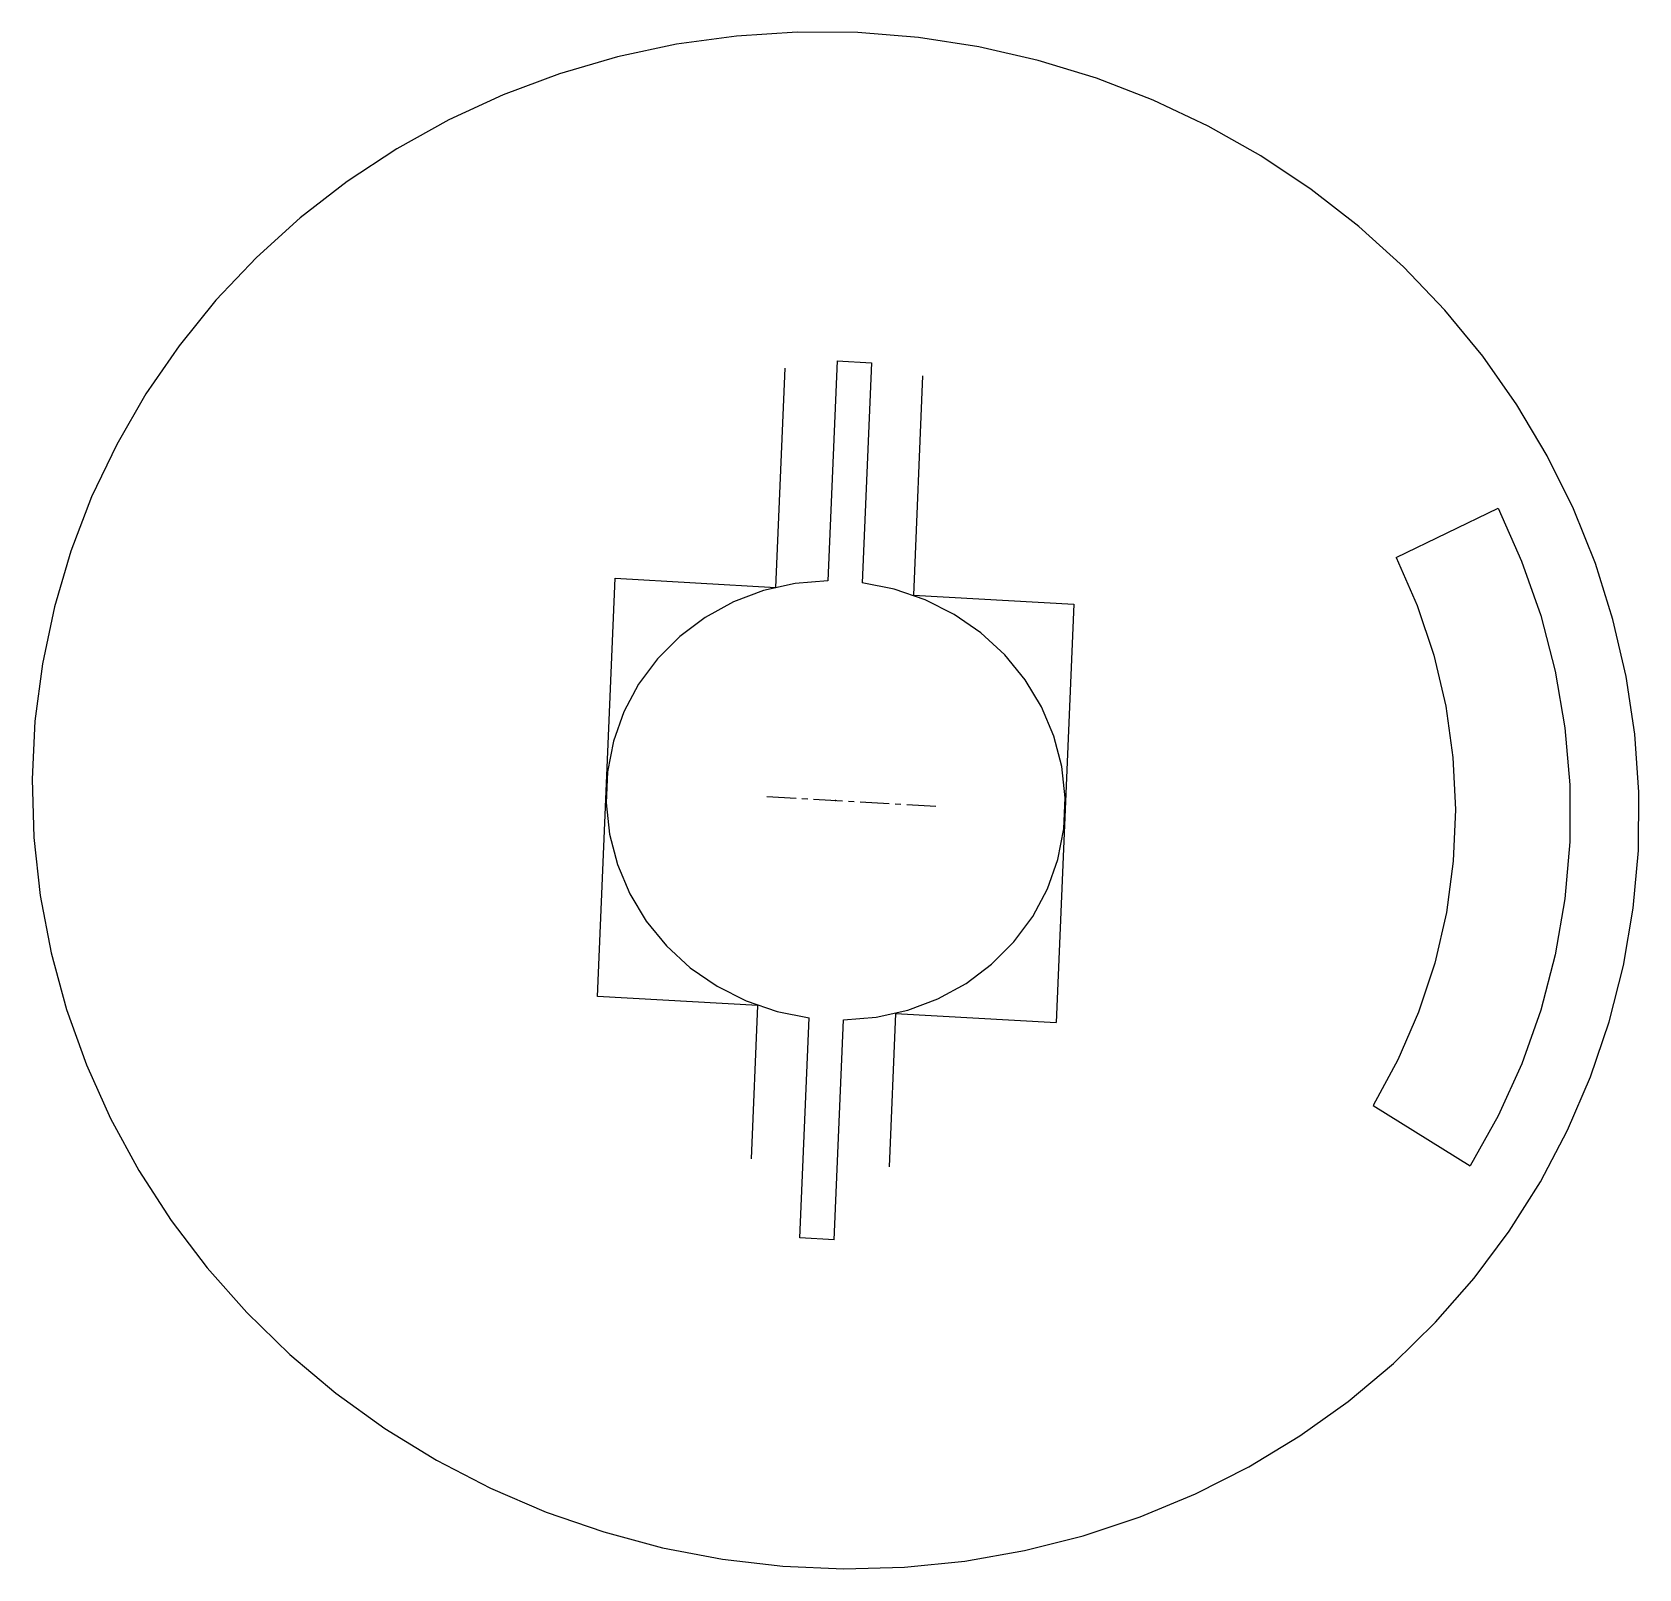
# Model space of a CAD drawing. Header units: millimetres. Extents: x -349 to 349, y -334 to 334.
import ezdxf

# ---------------------------------------------------------------- set-up
doc = ezdxf.new("R2010")
doc.units = ezdxf.units.MM
doc.header["$PDSIZE"] = -1
doc.linetypes.add('CENTERX2', pattern=[20.32, 12.7, -2.54, 2.54, -2.54])

msp = doc.modelspace()

# ---------------------------------------------------------------- linework, layer by layer
at = {"color": 7, "linetype": 'Continuous'}
for p, q in [((0.61, 191.08), (-3.44, 95.48)), ((0.61, 191.08), (15.58, 190.23)), ((15.58, 190.23), (11.52, 94.64)), ((-26.06, 92.63), (-22.01, 187.96)), ((37.83, 184.57), (33.78, 89.24)), ((243.76, 105.65), (287.99, 127.05)), ((-103.6, -85.29), (-95.88, 96.58)), ((-95.88, 96.58), (-26.06, 92.63)), ((33.78, 89.24), (103.6, 85.29)), ((103.6, 85.29), (95.88, -96.58)), ((-33.78, -89.24), (-103.6, -85.29)), ((-36.62, -155.97), (-33.78, -89.24)), ((-15.58, -190.23), (-11.52, -94.64)), ((-0.61, -191.08), (3.44, -95.48)), ((26.06, -92.63), (23.23, -159.36)), ((26.06, -92.63), (95.88, -96.58)), ((233.64, -132.67), (275.85, -158.97)), ((-0.61, -191.08), (-15.58, -190.23))]:
    msp.add_line(p, q, dxfattribs=at)
at = {"color": 7, "linetype": 'CENTERX2'}
msp.add_line((-29.92, 1.69), (44.42, -2.51), dxfattribs=at)
at = {"color": 7, "linetype": 'Continuous', "flags": 128}
for points in [[(337.98, 78.65), (330.31, 103), (320.76, 126.75), (309.37, 149.78), (296.2, 171.94), (281.34, 193.13), (264.87, 213.21), (246.88, 232.06), (227.48, 249.59), (206.77, 265.69), (184.88, 280.26), (161.93, 293.23), (138.06, 304.52), (113.39, 314.07), (88.07, 321.82), (62.25, 327.72), (36.07, 331.75), (9.69, 333.87), (-16.75, 334.09), (-43.1, 332.39), (-69.19, 328.79), (-94.9, 323.3), (-120.05, 315.96), (-144.52, 306.81), (-168.17, 295.91), (-190.84, 283.31), (-212.43, 269.08), (-232.8, 253.32), (-251.84, 236.1), (-269.43, 217.54), (-285.48, 197.72), (-299.89, 176.78), (-312.59, 154.82), (-323.5, 131.97), (-332.55, 108.37), (-339.7, 84.15), (-344.9, 59.44), (-348.13, 34.4), (-349.36, 9.16), (-348.59, -16.14), (-345.83, -41.34), (-341.08, -66.3), (-334.38, -90.89), (-325.77, -114.95), (-315.29, -138.36), (-303, -160.97), (-288.98, -182.67), (-273.3, -203.31), (-256.06, -222.79), (-237.35, -241), (-217.28, -257.82), (-195.97, -273.17), (-173.53, -286.95), (-150.1, -299.09), (-125.81, -309.52), (-100.8, -318.17), (-75.22, -325), (-49.2, -329.97), (-22.9, -333.05), (3.54, -334.22), (29.95, -333.48), (56.19, -330.83), (82.1, -326.28), (107.55, -319.86), (132.38, -311.61), (156.46, -301.58), (179.63, -289.82), (201.78, -276.39), (222.77, -261.39), (242.49, -244.89), (260.82, -226.98), (277.65, -207.78), (292.9, -187.38), (306.46, -165.92), (318.27, -143.5), (328.26, -120.26), (336.36, -96.33), (342.55, -71.85), (346.76, -46.95), (349, -21.79), (349.23, 3.49), (347.46, 28.76), (343.7, 53.86), (337.98, 78.65)], [(287.99, 127.05), (298.27, 104.06), (306.57, 80.37), (312.84, 56.16), (317.05, 31.57), (319.16, 6.77), (319.17, -18.07), (317.06, -42.79), (312.86, -67.22), (306.59, -91.22), (298.29, -114.61), (288.02, -137.24), (275.85, -158.97)], [(243.76, 105.65), (252.88, 84.69), (260.06, 63.08), (265.25, 40.99), (268.41, 18.58), (269.52, -3.97), (268.56, -26.49), (265.55, -48.8), (260.5, -70.74), (253.47, -92.14), (244.49, -112.84), (233.64, -132.67)], [(-3.44, 95.48), (-17.57, 94.3), (-31.34, 91.21), (-44.48, 86.27), (-56.72, 79.58), (-67.81, 71.28), (-77.52, 61.53), (-85.66, 50.54), (-92.07, 38.53), (-96.61, 25.73), (-99.2, 12.42), (-99.77, -1.15), (-98.33, -14.7), (-94.89, -27.94), (-89.53, -40.63), (-82.36, -52.48), (-73.52, -63.28), (-63.19, -72.79), (-51.58, -80.83), (-38.92, -87.23), (-25.48, -91.86), (-11.52, -94.64)], [(3.44, -95.48), (17.57, -94.3), (31.34, -91.21), (44.48, -86.27), (56.72, -79.58), (67.81, -71.28), (77.52, -61.53), (85.66, -50.54), (92.07, -38.53), (96.61, -25.73), (99.2, -12.42), (99.77, 1.15), (98.33, 14.7), (94.89, 27.94), (89.53, 40.63), (82.36, 52.48), (73.52, 63.28), (63.19, 72.79), (51.58, 80.83), (38.92, 87.23), (25.48, 91.86), (11.52, 94.64)]]:
    msp.add_lwpolyline(points, dxfattribs=at)
at = {"color": 7, "linetype": 'Continuous'}
msp.add_point((0, 0), dxfattribs=at)

doc.saveas('drawing.dxf')
